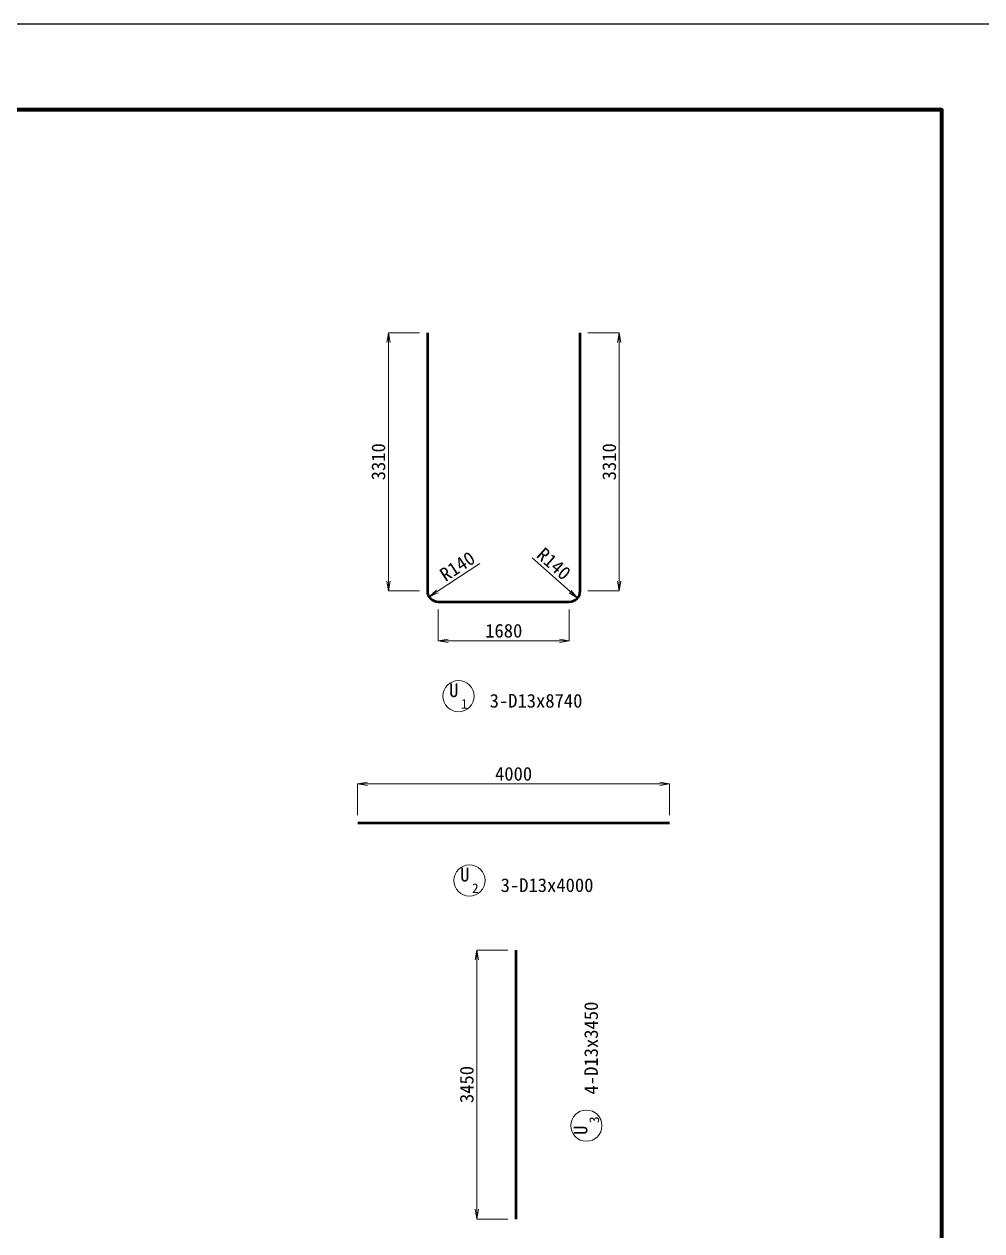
# Model space of a CAD drawing. Header units: millimetres. Extents: x 169470 to 758170, y -17820 to 11880.
# Drawn here: x 577175 to 589457, y -3595 to 11880 of the extents above; entities that cross this region are included whole.
import ezdxf
from ezdxf.enums import TextEntityAlignment as Align

# ---------------------------------------------------------------- set-up
doc = ezdxf.new("R2010")
doc.units = ezdxf.units.MM
doc.header["$LTSCALE"] = 50
doc.header["$PDSIZE"] = 300
doc.layers.get('Defpoints').update_dxf_attribs({"color": 151})
for name, color, linetype, lineweight in [('D-STR', 1, 'Continuous', 50), ('D-STR-DIM', 7, 'Continuous', 13), ('D-STR-TXT', 7, 'Continuous', 13), ('D-TTL', 2, 'Continuous', 140)]:
    doc.layers.add(name, color=color, linetype=linetype, lineweight=lineweight)
doc.styles.add('MS ゴシック', font='MS Gothic.ttf')
doc.styles.add('YOKO_GOTHIC', font='MS Gothic.ttf')
doc.dimstyles.new('DIM-50', dxfattribs={"dimscale": 50, "dimtxt": 3.5, "dimasz": 2.5, "dimexe": 0, "dimexo": 2, "dimgap": 0.8, "dimtad": 1, "dimdec": 0, "dimzin": 1, "dimdsep": 46, "dimtxsty": 'MS ゴシック', "dimblk": 'OPEN', "dimcen": 0.1, "dimclrd": 256, "dimclre": 256, "dimclrt": 256, "dimaunit": 1, "dimadec": 3, "dimazin": 0, "dimtfac": 1, "dimtdec": 0, "dimtix": 1, "dimtmove": 2, "dimatfit": 3, "dimldrblk": 'OPEN', "dimfxl": 1, "dimlwd": -1, "dimlwe": -1, "dimarcsym": 2})

# ---------------------------------------------------------------- blocks, each defined once
blk = doc.blocks.new('_Open')
at = {"color": 0, "linetype": 'ByBlock', "lineweight": -2}
for p, q in [((-1, 0.17), (0, 0)), ((-1, -0.17), (0, 0)), ((0, 0), (-1, 0))]:
    blk.add_line(p, q, dxfattribs=at)
blk = doc.blocks.new('*D2037')
at = {"layer": 'D-STR-DIM', "ltscale": 1500, "transparency": 16777216}
for p, q in [((584406, 7923), (584806, 7923)), ((584806, 4738), (584806, 7798)), ((584406, 4613), (584806, 4613))]:
    blk.add_line(p, q, dxfattribs=at)
at = {"layer": 'Defpoints', "color": 0, "ltscale": 1500, "transparency": 16777216}
for p in [(584306, 7923), (584806, 7923), (584306, 4613)]:
    blk.add_point(p, dxfattribs=at)
at = {"layer": 'D-STR-DIM', "ltscale": 1500, "transparency": 16777216, "xscale": 125, "yscale": 125, "zscale": 125}
for p, rotation in [((584806, 7923), 90), ((584806, 4613), 270)]:
    blk.add_blockref('_Open', p, dxfattribs=dict(at, rotation=rotation))
at = {"layer": 'D-STR-DIM', "ltscale": 1500, "transparency": 16777216, "insert": (584679, 6268), "char_height": 175, "attachment_point": 5, "rotation": 90, "style": 'MS ゴシック'}
blk.add_mtext('3310', dxfattribs=at)
blk = doc.blocks.new('*D2038')
at = {"layer": 'D-STR-DIM', "ltscale": 1500, "transparency": 16777216}
for p, q in [((582486, 4373), (582486, 3973)), ((584166, 4373), (584166, 3973)), ((582611, 3973), (584041, 3973))]:
    blk.add_line(p, q, dxfattribs=at)
at = {"layer": 'Defpoints', "color": 0, "ltscale": 1500, "transparency": 16777216}
for p in [(582486, 4473), (584166, 4473), (584166, 3973)]:
    blk.add_point(p, dxfattribs=at)
at = {"layer": 'D-STR-DIM', "ltscale": 1500, "transparency": 16777216, "xscale": 125, "yscale": 125, "zscale": 125, "rotation": 180}
blk.add_blockref('_Open', (582486, 3973), dxfattribs=at)
at = {"layer": 'D-STR-DIM', "ltscale": 1500, "transparency": 16777216, "xscale": 125, "yscale": 125, "zscale": 125}
blk.add_blockref('_Open', (584166, 3973), dxfattribs=at)
at = {"layer": 'D-STR-DIM', "ltscale": 1500, "transparency": 16777216, "insert": (583326, 4100), "char_height": 175, "attachment_point": 5, "style": 'MS ゴシック'}
blk.add_mtext('1680', dxfattribs=at)
blk = doc.blocks.new('*D2039')
at = {"layer": 'D-STR-DIM', "ltscale": 1500, "transparency": 16777216}
for p, q in [((582246, 7923), (581846, 7923)), ((581846, 4738), (581846, 7798)), ((582246, 4613), (581846, 4613))]:
    blk.add_line(p, q, dxfattribs=at)
at = {"layer": 'Defpoints', "color": 0, "ltscale": 1500, "transparency": 16777216}
for p in [(581846, 7923), (582346, 7923), (582346, 4613)]:
    blk.add_point(p, dxfattribs=at)
at = {"layer": 'D-STR-DIM', "ltscale": 1500, "transparency": 16777216, "xscale": 125, "yscale": 125, "zscale": 125}
for p, rotation in [((581846, 7923), 90), ((581846, 4613), 270)]:
    blk.add_blockref('_Open', p, dxfattribs=dict(at, rotation=rotation))
at = {"layer": 'D-STR-DIM', "ltscale": 1500, "transparency": 16777216, "insert": (581719, 6268), "char_height": 175, "attachment_point": 5, "rotation": 90, "style": 'MS ゴシック'}
blk.add_mtext('3310', dxfattribs=at)
blk = doc.blocks.new('*D2042')
at = {"layer": 'D-STR-DIM', "ltscale": 1500, "transparency": 16777216}
for p, q in [((583380, 7), (582980, 7)), ((582980, -3318), (582980, -118)), ((583380, -3443), (582980, -3443))]:
    blk.add_line(p, q, dxfattribs=at)
at = {"layer": 'Defpoints', "color": 0, "ltscale": 1500, "transparency": 16777216}
for p in [(582980, 7), (583480, 7), (583480, -3443)]:
    blk.add_point(p, dxfattribs=at)
at = {"layer": 'D-STR-DIM', "ltscale": 1500, "transparency": 16777216, "xscale": 125, "yscale": 125, "zscale": 125}
for p, rotation in [((582980, 7), 90), ((582980, -3443), 270)]:
    blk.add_blockref('_Open', p, dxfattribs=dict(at, rotation=rotation))
at = {"layer": 'D-STR-DIM', "ltscale": 1500, "transparency": 16777216, "insert": (582852, -1718), "char_height": 175, "attachment_point": 5, "rotation": 90, "style": 'MS ゴシック'}
blk.add_mtext('3450', dxfattribs=at)
blk = doc.blocks.new('*D2043')
at = {"layer": 'D-STR-DIM', "ltscale": 1500, "transparency": 16777216}
for p, q in [((581452, 1737), (581452, 2137)), ((581577, 2137), (585327, 2137)), ((585452, 1737), (585452, 2137))]:
    blk.add_line(p, q, dxfattribs=at)
at = {"layer": 'Defpoints', "color": 0, "ltscale": 1500, "transparency": 16777216}
for p in [(585452, 2137), (581452, 1637), (585452, 1637)]:
    blk.add_point(p, dxfattribs=at)
at = {"layer": 'D-STR-DIM', "ltscale": 1500, "transparency": 16777216, "xscale": 125, "yscale": 125, "zscale": 125, "rotation": 180}
blk.add_blockref('_Open', (581452, 2137), dxfattribs=at)
at = {"layer": 'D-STR-DIM', "ltscale": 1500, "transparency": 16777216, "xscale": 125, "yscale": 125, "zscale": 125}
blk.add_blockref('_Open', (585452, 2137), dxfattribs=at)
at = {"layer": 'D-STR-DIM', "ltscale": 1500, "transparency": 16777216, "insert": (583452, 2265), "char_height": 175, "attachment_point": 5, "style": 'MS ゴシック'}
blk.add_mtext('4000', dxfattribs=at)
blk = doc.blocks.new('*D1649')
at = {"layer": 'D-STR-DIM', "transparency": 16777216}
blk.add_line((583017, 4962), (582474, 4605), dxfattribs=at)
at = {"layer": 'Defpoints', "color": 0, "transparency": 16777216}
for p in [(582603, 4690), (582486, 4613)]:
    blk.add_point(p, dxfattribs=at)
at = {"layer": 'D-STR-DIM', "transparency": 16777216, "xscale": 125, "yscale": 125, "zscale": 125, "rotation": 213.3131766802303}
blk.add_blockref('_Open', (582369, 4536), dxfattribs=at)
at = {"layer": 'D-STR-DIM', "transparency": 16777216, "insert": (582732, 4927), "char_height": 175, "attachment_point": 5, "rotation": 33.3132, "style": 'MS ゴシック'}
blk.add_mtext('R140', dxfattribs=at)
blk = doc.blocks.new('*D1650')
at = {"layer": 'D-STR-DIM', "transparency": 16777216}
blk.add_line((583691, 5034), (584177, 4603), dxfattribs=at)
at = {"layer": 'Defpoints', "color": 0, "transparency": 16777216}
for p in [(584061, 4706), (584166, 4613)]:
    blk.add_point(p, dxfattribs=at)
at = {"layer": 'D-STR-DIM', "transparency": 16777216, "xscale": 125, "yscale": 125, "zscale": 125, "rotation": 318.4612086919491}
blk.add_blockref('_Open', (584271, 4520), dxfattribs=at)
at = {"layer": 'D-STR-DIM', "transparency": 16777216, "insert": (583968, 4959), "char_height": 175, "attachment_point": 5, "rotation": 318.4612, "style": 'MS ゴシック'}
blk.add_mtext('R140', dxfattribs=at)

msp = doc.modelspace()

# ---------------------------------------------------------------- linework, layer by layer
at = {"layer": 'D-STR'}
for p, q in [((581452.49, 1637.05), (585452.49, 1637.05)), ((583479.68, 6.74), (583479.68, -3443.26))]:
    msp.add_line(p, q, dxfattribs=at)
msp.add_lwpolyline([(582346.25, 7922.76), (582346.25, 4612.76, 0.41421356), (582486.25, 4472.76), (584166.25, 4472.76, 0.41421356), (584306.25, 4612.76), (584306.25, 7922.76)], format="xyb", dxfattribs=at)
at = {"layer": 'D-STR-TXT'}
for centre in [(582744.35, 3263.16), (582885.84, 898.74), (584385.48, -2245.16)]:
    msp.add_circle(centre, 200, dxfattribs=at)
at = {"layer": 'D-TTL'}
msp.add_lwpolyline([(548944.53, 10780), (548944.53, -16720), (588944.53, -16720), (588944.53, 10780)], close=True, dxfattribs=at)
at = {"layer": 'Defpoints', "color": 1}
msp.add_lwpolyline([(547919.53, 11880), (547919.53, -17820), (589969.53, -17820), (589969.53, 11880)], close=True, dxfattribs=at)

# ---------------------------------------------------------------- texts
at = {"layer": 'D-STR-TXT', "style": 'YOKO_GOTHIC'}
for s, height, p in [('U ', 175, (582744.35, 3338.16)), ('1', 125, (582819.35, 3163.16)), ('U ', 175, (582885.84, 973.74)), ('2', 125, (582960.84, 798.74))]:
    msp.add_text(s, height=height, dxfattribs=at).set_placement(p, align=Align.MIDDLE_CENTER)
for s, p in [('3-D13x8740', (583144.35, 3063.16)), ('3-D13x4000', (583285.84, 698.74))]:
    msp.add_text(s, height=175, dxfattribs=at).set_placement(p, align=Align.BOTTOM_LEFT)
msp.add_text('4-D13x3450', height=175, rotation=90, dxfattribs=at).set_placement((584585.48, -1845.16), align=Align.BOTTOM_LEFT)
for s, height, p in [('3', 125, (584485.48, -2170.16)), ('U ', 175, (584310.48, -2245.16))]:
    msp.add_text(s, height=height, rotation=90, dxfattribs=at).set_placement(p, align=Align.MIDDLE_CENTER)

# ---------------------------------------------------------------- dimensions: what is measured, and where the dimension line sits
at = {"layer": 'D-STR-DIM', "ltscale": 1500}
for base, p1, p2, picture, middle in [((581846.25, 7922.76), (582346.25, 4612.76), (582346.25, 7922.76), '*D2039', (581718.75, 6267.76)), ((584806.25, 7922.76), (584306.25, 4612.76), (584306.25, 7922.76), '*D2037', (584678.75, 6267.76)), ((582979.68, 6.74), (583479.68, -3443.26), (583479.68, 6.74), '*D2042', (582852.18, -1718.26))]:
    dim = msp.add_linear_dim(base=base, p1=p1, p2=p2, angle=90, dimstyle='DIM-50', dxfattribs=at)
    dim.commit()
    dim.dimension.update_dxf_attribs({"geometry": picture, "text_midpoint": middle})
at = {"layer": 'D-STR-DIM'}
for center, mpoint, picture, middle in [((582486.25, 4612.76), (582603.24, 4689.65), '*D1649', (582801.83, 4820.17)), ((584166.25, 4612.76), (584061.45, 4705.6), '*D1650', (583883.58, 4863.19))]:
    dim = msp.add_radius_dim(center=center, mpoint=mpoint, dimstyle='DIM-50', override={"dimse1": 1, "dimtmove": 0}, dxfattribs=at)
    dim.commit()
    dim.dimension.update_dxf_attribs({"geometry": picture, "text_midpoint": middle, "dimtype": 164})
at = {"layer": 'D-STR-DIM', "ltscale": 1500}
for base, p1, p2, picture, middle in [((584166.25, 3972.76), (582486.25, 4472.76), (584166.25, 4472.76), '*D2038', (583326.25, 4100.26)), ((585452.49, 2137.05), (581452.49, 1637.05), (585452.49, 1637.05), '*D2043', (583452.49, 2264.55))]:
    dim = msp.add_linear_dim(base=base, p1=p1, p2=p2, dimstyle='DIM-50', dxfattribs=at)
    dim.commit()
    dim.dimension.update_dxf_attribs({"geometry": picture, "text_midpoint": middle})

doc.saveas('drawing.dxf')
